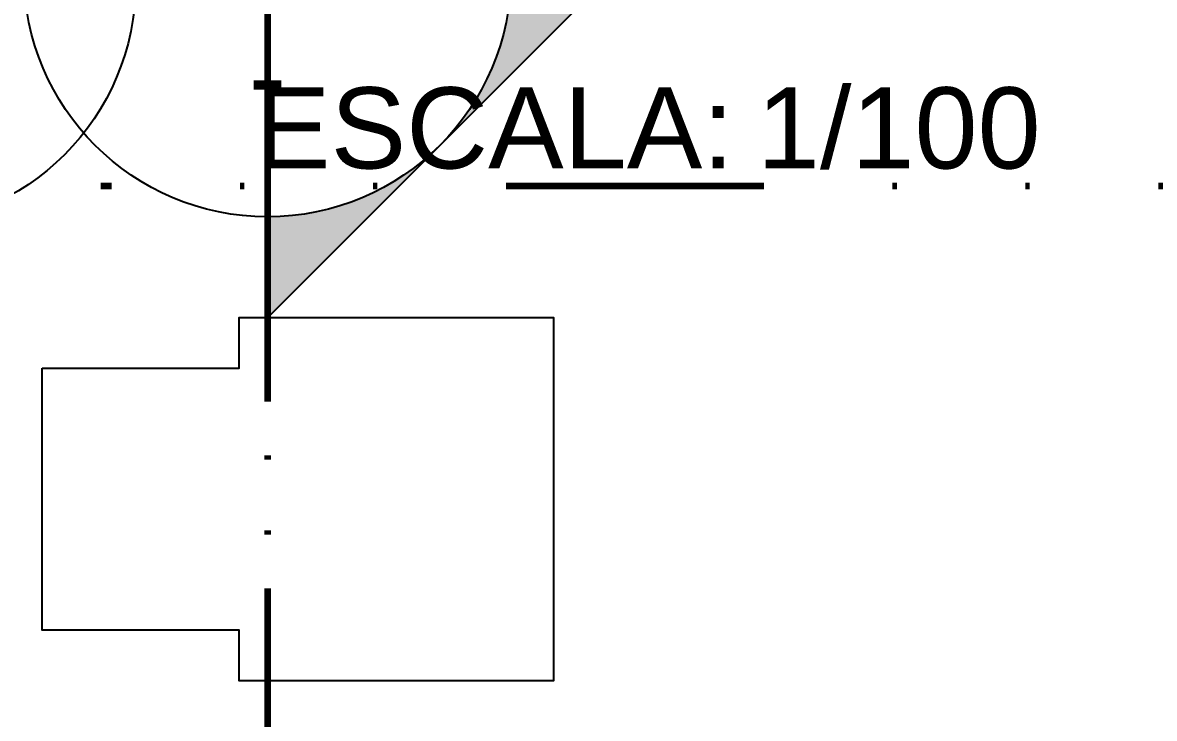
# Model space of a CAD drawing. Header units: metres. Extents: x 47682 to 48001, y 23344 to 23573.
# Drawn here: x 47825.14 to 47853.02, y 23377.12 to 23394.26 of the extents above; entities that cross this region are included whole.
import ezdxf
from ezdxf.enums import TextEntityAlignment as Align

# ---------------------------------------------------------------- set-up
doc = ezdxf.new("R2010")
doc.units = ezdxf.units.M
doc.header["$LTSCALE"] = 0.25
doc.linetypes.add('DIVIDEX2', pattern=[63.5, 25.4, -12.7, 0, -12.7, 0, -12.7])
for name, color, linetype in [('0 @ 1', 7, 'Continuous'), ('SIMB_01', 1, 'Continuous'), ('SIMB_02', 2, 'Continuous'), ('SIMB_PREENCHIMENTO', 253, 'Continuous'), ('SIMB_TXT', 1, 'Continuous')]:
    doc.layers.add(name, color=color, linetype=linetype)
doc.layers.add('ARQ_0_AREAS', color=7, linetype='Continuous', true_color=0x5a1694, plot=False)
doc.layers.add('SIMB_LCT', color=252, linetype='DIVIDEX2', lineweight=100)
doc.styles.add('SIMB', font='arial.ttf')

# ---------------------------------------------------------------- blocks, each defined once
blk = doc.blocks.new('*U68')
at = {"layer": 'SIMB_LCT'}
blk.add_line((6, 0), (69.061, 0), dxfattribs=at)
at = {"layer": 'SIMB_TXT', "style": 'SIMB'}
for tag, height, p in [('000', 3.5, (-2.25, 0)), ('999', 2, (2.525, 0))]:
    blk.add_attdef(tag, text='', height=height, rotation=90, dxfattribs=at).set_placement(p, align=Align.MIDDLE_CENTER)
blk = doc.blocks.new('*U417')
at = {"layer": '0 @ 1', "rotation": 269.9999999999999}
blk.add_blockref('*U68', (0.7, 13.339), dxfattribs=at)
blk = doc.blocks.new('*U69')
at = {"layer": 'SIMB_PREENCHIMENTO', "transparency": 33554587}
h = blk.add_hatch(color=256, dxfattribs=at)
h.dxf.hatch_style = 1
h.paths.add_polyline_path([(0, 8.483), (-4.152, 4.332, -0.401827), (4.152, 4.332)])
h = blk.add_hatch(color=256, dxfattribs=at)
h.dxf.hatch_style = 1
h.paths.add_polyline_path([(4.332, 4.152, -0.193399), (6, 0), (8.483, 0)])
at = {"layer": 'SIMB_01'}
for p, q in [((8.483, 0), (0, 8.483)), ((6, 0), (8.483, 0))]:
    blk.add_line(p, q, dxfattribs=at)
blk.add_circle((0, 0), 6, dxfattribs=at)
at = {"layer": 'SIMB_LCT'}
blk.add_line((-6, 0), (-54.483, 0), dxfattribs=at)
at = {"layer": 'SIMB_TXT', "style": 'SIMB'}
for tag, height, p in [('000', 3.5, (-2.25, 0)), ('999', 2, (2.525, 0))]:
    blk.add_attdef(tag, text='', height=height, rotation=90, dxfattribs=at).set_placement(p, align=Align.MIDDLE_CENTER)
blk = doc.blocks.new('*U418')
at = {"layer": '0 @ 1'}
ref = blk.add_blockref('*U69', (0.7, -4.537), dxfattribs=dict(at, rotation=269.9999999999999))
ref.add_attrib('999', '-', dxfattribs={"layer": 'SIMB_TXT', "height": 2, "style": 'SIMB'}).set_placement((0.7, -7.062), align=Align.MIDDLE_CENTER)
blk = doc.blocks.new('*U23')
at = {"layer": 'SIMB_02'}
blk.add_circle((0, 0), 6, dxfattribs=at)
at = {"layer": 'SIMB_TXT', "style": 'SIMB'}
blk.add_text('ESCALA:', height=2, dxfattribs=at).set_placement((8.936, -4.582))
blk.add_attdef('TITULO_DO_DESENHO', text='', height=4.5, dxfattribs=at).set_placement((10.022, 1), align=Align.BOTTOM_LEFT)
blk.add_attdef('NUM', text='', height=4.5, dxfattribs=at).set_placement((0, 0), align=Align.MIDDLE_CENTER)
blk.add_attdef('ESCALA', (21.304, -4.582), '', height=2, dxfattribs=at)
blk = doc.blocks.new('*U421')
at = {"layer": '0 @ 1'}
ref = blk.add_blockref('*U23', (-8.545, -4.763), dxfattribs=at)
ref.add_attrib('ESCALA', '1/100', (12.759, -9.345), dxfattribs={"layer": 'SIMB_TXT', "height": 2, "style": 'SIMB'})
blk = doc.blocks.new('Pav_sup')
for name in ['*U418', '*U417', '*U421']:
    blk.add_blockref(name, (0, 0))
blk = doc.blocks.new('*U70')
at = {"layer": 'SIMB_LCT'}
blk.add_line((6, 0), (69.061, 0), dxfattribs=at)
at = {"layer": 'SIMB_TXT', "style": 'SIMB'}
for tag, height, p in [('000', 3.5, (-2.25, 0)), ('999', 2, (2.525, 0))]:
    blk.add_attdef(tag, text='', height=height, rotation=90, dxfattribs=at).set_placement(p, align=Align.MIDDLE_CENTER)
blk = doc.blocks.new('*U447')
at = {"layer": '0 @ 1', "rotation": 270}
blk.add_blockref('*U70', (0.7, 13.587), dxfattribs=at)
blk = doc.blocks.new('PAV_TER')
blk.add_blockref('*U447', (0, 0))

msp = doc.modelspace()

# ---------------------------------------------------------------- linework, layer by layer
at = {"layer": 'ARQ_0_AREAS'}
msp.add_lwpolyline([(47825.619, 23385.747), (47830.469, 23385.747), (47830.469, 23386.997), (47838.219, 23386.997), (47838.219, 23378.047), (47830.469, 23378.047), (47830.469, 23379.297), (47825.619, 23379.297)], close=True, dxfattribs=at)

# ---------------------------------------------------------------- block references
for name, p in [('PAV_TER', (47830.469, 23420.963)), ('Pav_sup', (47830.469, 23400.013))]:
    msp.add_blockref(name, p)
at = {"rotation": 90}
msp.add_blockref('Pav_sup', (47877.01, 23389.531), dxfattribs=at)

doc.saveas('drawing.dxf')
